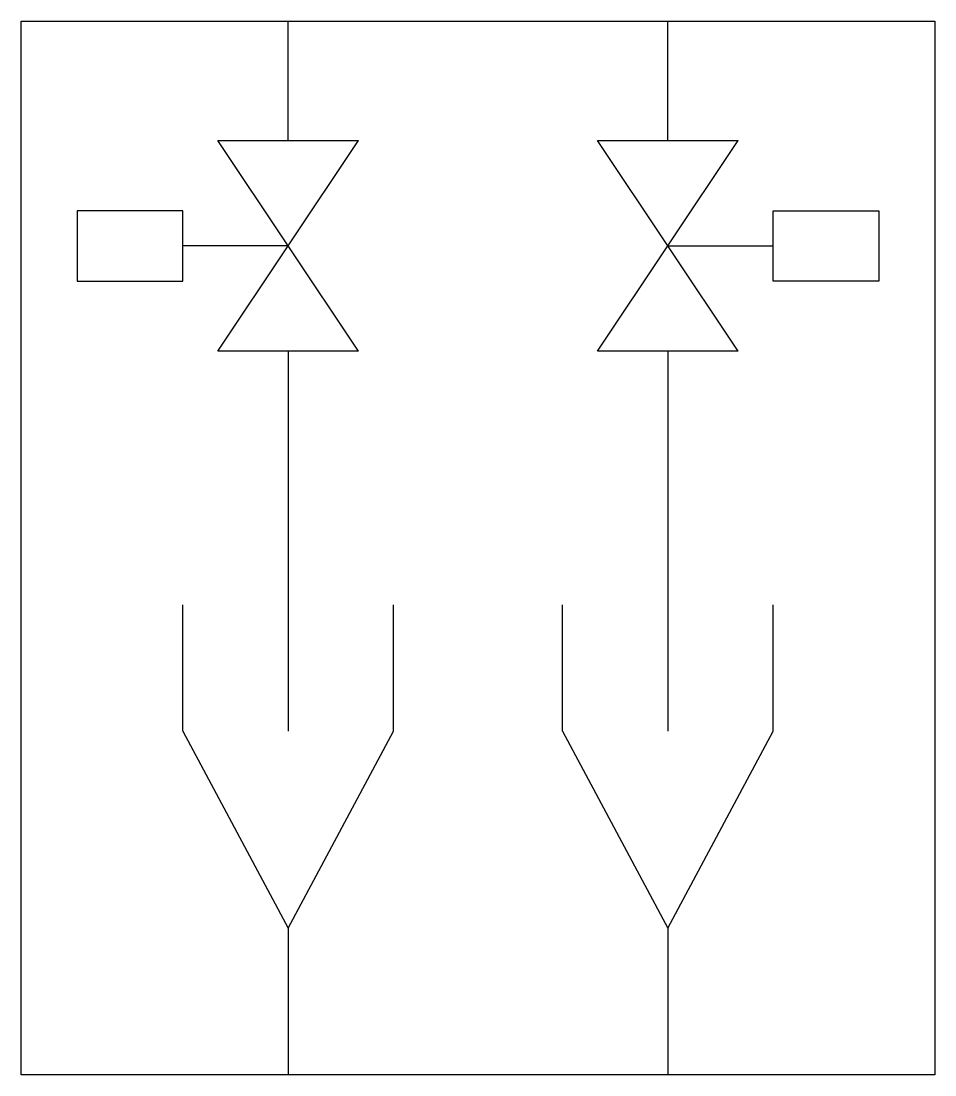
# Model space of a CAD drawing. Header units: millimetres. Extents: x -325 to 325, y -375 to 375.
import ezdxf

# ---------------------------------------------------------------- set-up
doc = ezdxf.new("R2010")
doc.units = ezdxf.units.MM

msp = doc.modelspace()

# ---------------------------------------------------------------- linework, layer by layer
at = {"color": 0, "linetype": 'ByBlock', "lineweight": -2}
for p, q in [((-325, 375), (325, 375)), ((-325, -375), (-325, 375)), ((-135, 290), (-135, 375)), ((135, 290), (135, 375)), ((325, 375), (325, -375)), ((-185, 290), (-85, 290)), ((-85, 140), (-185, 290)), ((-185, 140), (-85, 290)), ((85, 290), (185, 290)), ((185, 140), (85, 290)), ((85, 140), (185, 290)), ((-210, 240), (-285, 240)), ((-285, 240), (-285, 190)), ((-210, 190), (-210, 240)), ((210, 240), (285, 240)), ((210, 190), (210, 240)), ((285, 240), (285, 190)), ((-135, 215), (-210, 215)), ((135, 215), (210, 215)), ((-285, 190), (-210, 190)), ((285, 190), (210, 190)), ((-85, 140), (-185, 140)), ((-135, 140), (-135, -130.44)), ((185, 140), (85, 140)), ((135, 140), (135, -130.44)), ((-210, -130.44), (-210, -40.44)), ((-60, -130.44), (-60, -40.44)), ((60, -130.44), (60, -40.44)), ((210, -130.44), (210, -40.44)), ((-210, -130.44), (-135, -270.44)), ((-135, -270.44), (-60, -130.44)), ((60, -130.44), (135, -270.44)), ((135, -270.44), (210, -130.44)), ((-135, -270.44), (-135, -375)), ((135, -270.44), (135, -375)), ((325, -375), (-325, -375))]:
    msp.add_line(p, q, dxfattribs=at)

doc.saveas('drawing.dxf')
